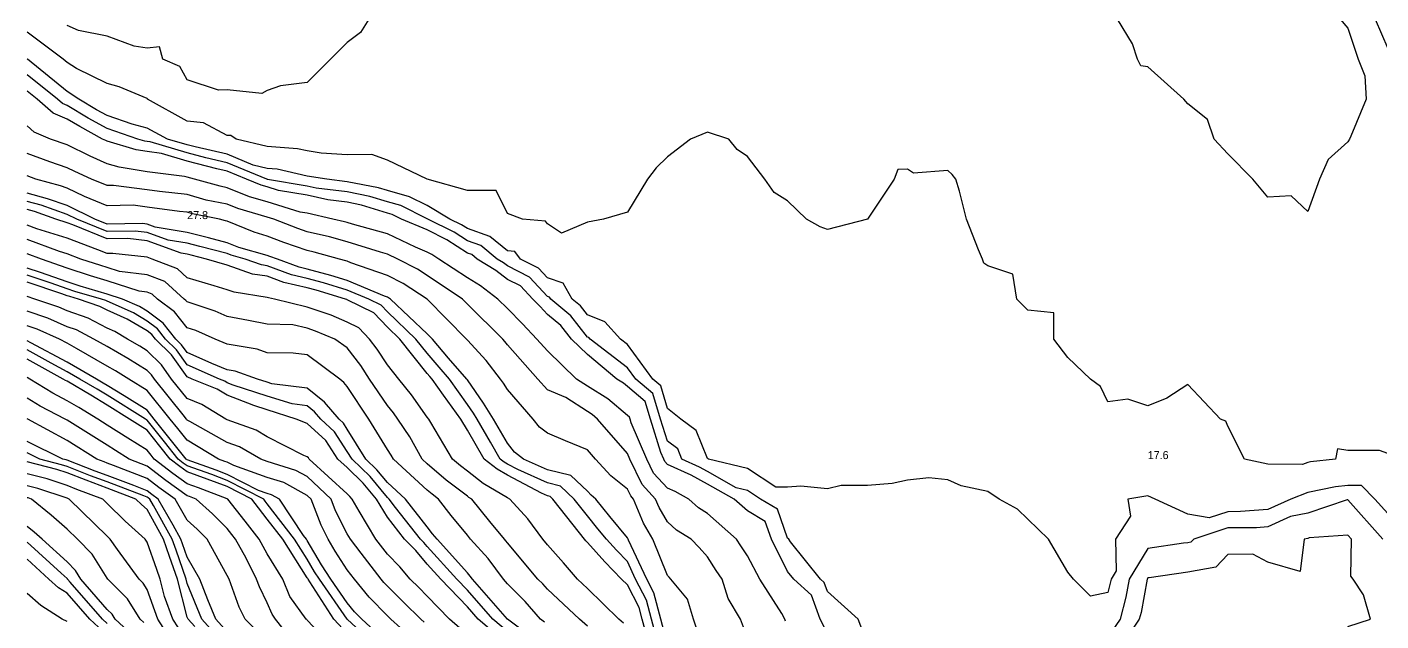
# Model space of a CAD drawing. Extents: x 0 to 335, y 0 to 561.
# Drawn here: x 0 to 169.1, y 344.8 to 419 of the extents above; entities that cross this region are included whole.
import ezdxf

# ---------------------------------------------------------------- set-up
doc = ezdxf.new("R2010")
doc.units = 0
for name, color, linetype in [('CONTOURS_MAJEURES', 3, 'CONTINUOUS'), ('CONTOURS_MINEURES', 8, 'CONTINUOUS'), ('POINTS_COTES', 7, 'CONTINUOUS')]:
    doc.layers.add(name, color=color, linetype=linetype)

msp = doc.modelspace()

# ---------------------------------------------------------------- linework, layer by layer
at = {"layer": 'CONTOURS_MAJEURES'}
for points in [[(104.996, 341.894), (103.814, 345.002), (100.004, 348.452), (99.588, 349.583), (99.131, 349.998), (95.358, 354.638), (95.162, 354.995), (95.001, 355.114), (93.746, 358.747), (91.61, 360.002), (89.998, 361.073), (88.584, 361.414), (84.995, 363.448), (83.988, 363.991), (81.806, 364.999), (81.285, 366.282), (80.003, 367.237), (79.126, 369.995), (78.188, 373.186), (76.03, 375.003), (75, 376.405), (70.338, 379.999), (70.177, 380.179), (69.997, 380.25), (67.916, 382.914), (65.409, 384.995), (65.262, 385.253), (65.004, 385.343), (62.76, 387.756), (60.001, 389.146), (59.513, 389.515), (58.726, 390.003), (56.689, 391.691), (54.998, 392.279), (53.349, 393.352), (50.051, 394.999), (49.995, 395.032), (46.689, 396.687), (45.003, 397.153), (42.834, 397.83), (40, 398.39), (36.115, 398.879), (34.997, 399.133), (30.046, 399.955), (30.005, 399.967), (29.983, 399.974), (29.929, 399.996), (25.002, 402.047), (22.344, 402.656), (19.999, 403.267), (15.354, 404.644), (14.996, 404.689), (14.726, 404.732), (13.819, 405.003), (10.004, 406.321), (7.623, 407.622), (5.001, 409.192), (4.43, 409.43), (3.788, 409.999), (-0.002, 413.034)], [(79.068, 340.929), (78.011, 345.002), (77.359, 347.358), (76.022, 349.998), (75, 352.186), (73.626, 353.623), (72.374, 354.995), (71.3, 356.3), (69.997, 357.924), (68.359, 360.002), (66.638, 361.637), (65.004, 362.03), (61.304, 363.698), (60.001, 364.379), (59.613, 364.611), (59.11, 364.999), (57.885, 367.113), (56.224, 369.995), (55.749, 370.746), (54.998, 371.838), (52.758, 375.003), (51.466, 376.471), (49.995, 378.224), (48.581, 379.999), (45.003, 383.413), (44.236, 384.23), (42.672, 384.995), (40, 386.127), (37.044, 387.044), (34.997, 387.592), (33.025, 388.025), (30.005, 389.162), (29.277, 389.274), (27.245, 390.003), (25.497, 390.498), (25.002, 390.703), (21.562, 391.564), (19.999, 391.977), (17.628, 392.37), (14.996, 393.334), (13.496, 393.498), (10.004, 393.453), (6.218, 394.999), (5.001, 395.591), (1.741, 396.74), (-0.002, 397.21)], [(60.001, 343.442), (58.169, 345.002), (54.998, 348.604), (53.668, 349.998), (49.995, 354.07), (49.572, 354.571), (49.157, 354.995), (46.039, 358.963), (45.229, 360.002), (45.003, 360.207), (42.841, 362.839), (40.598, 364.999), (40, 365.97), (38.416, 368.413), (36.703, 369.995), (35.912, 370.911), (34.997, 371.657), (33.106, 371.892), (30.005, 372.871), (25.746, 374.258), (25.002, 374.552), (24.722, 374.723), (24.022, 375.003), (19.999, 376.799), (18.67, 378.672), (17.307, 379.999), (16.289, 381.291), (14.996, 382.255), (13.28, 383.278), (10.004, 384.726), (9.828, 384.82), (9.314, 384.995), (5.969, 385.965), (5.001, 386.282), (3, 386.998), (-0.002, 387.994)], [(45.003, 340.332), (40, 345.002), (36.514, 349.998), (35.917, 350.917), (34.997, 352.497), (33.412, 354.995), (30.005, 359.424), (29.755, 359.752), (29.558, 360.002), (25.002, 362.326), (23.062, 363.062), (19.999, 364.161), (19.51, 364.51), (18.878, 364.999), (17.158, 367.157), (14.996, 369.857), (14.911, 369.91), (14.779, 369.995), (10.004, 372.972), (8.743, 373.741), (6.593, 375.003), (5.001, 375.921), (3.025, 376.975), (-0.002, 378.644)], [(25.002, 341.442), (21.84, 345.002), (19.999, 349.453), (19.858, 349.998), (18.613, 353.611), (18.128, 354.995), (15.801, 359.196), (15.342, 360.002), (15.14, 360.146), (14.996, 360.258), (14.58, 360.419), (10.004, 362.147), (7.931, 362.928), (5.001, 364.064), (4.299, 364.298), (1.588, 364.999), (-0.002, 365.782)], [(169.372, 354.995), (165, 359.914), (164.904, 359.907), (159.997, 358.259), (157.818, 357.816), (155.004, 356.534), (153.578, 356.423), (150.001, 356.408), (145.731, 354.995), (145.374, 354.62), (144.998, 354.554), (144.481, 354.478), (139.995, 353.819), (137.657, 349.998), (137.252, 347.748), (136.539, 345.002), (135.003, 342.729)], [(10.004, 344.454), (9.404, 345.002), (5.367, 349.633), (5.051, 349.998), (5.032, 350.029), (5.001, 350.061), (4.25, 350.748), (-0.002, 354.629)]]:
    msp.add_lwpolyline(points, dxfattribs=at)
at = {"layer": 'CONTOURS_MINEURES'}
for points in [[(42.694, 420.003), (41.668, 418.334), (40, 417.082), (37.916, 414.996), (34.997, 412.081), (31.669, 411.665), (30.005, 411.059), (29.304, 410.699), (25.002, 411.159), (23.9, 411.1), (19.999, 412.413), (19.071, 414.069), (16.971, 414.996), (16.543, 416.545), (14.996, 416.349), (13.368, 416.629), (10.004, 417.877), (6.442, 418.561), (5.001, 419.196)], [(164.022, 420.003), (165, 418.883), (166.294, 414.996), (167.108, 412.89), (167.283, 409.999), (165.345, 405.348), (165.208, 405.003), (165, 404.662), (162.528, 402.469), (161.463, 399.996), (159.997, 395.951), (157.927, 397.924), (155.004, 397.756), (153.128, 399.996), (150.001, 403.156), (148.304, 405.003), (147.45, 407.452), (144.998, 409.405), (144.488, 409.999), (139.995, 414.033), (139.15, 414.15), (138.701, 414.996), (138.089, 416.908), (136.207, 420.003)], [(168.403, 420.003), (170.003, 416.323)], [(170.003, 365.712), (168.938, 366.062), (165, 366.062), (163.717, 366.28), (163.436, 364.999), (160.341, 364.655), (159.997, 364.587), (159.319, 364.32), (155.004, 364.374), (152.062, 364.999), (150.001, 369.113), (149.759, 369.753), (149.063, 369.995), (144.998, 374.335), (142.397, 372.599), (139.995, 371.664), (137.499, 372.499), (135.003, 372.141), (134.094, 374.092), (132.84, 375.003), (130, 377.693), (128.268, 379.999), (128.268, 383.266), (124.997, 383.613), (123.645, 384.995), (123.125, 388.125), (120.005, 389.168), (119.505, 389.502), (119.332, 390.003), (118.838, 391.169), (117.35, 394.999), (116.489, 398.51), (116.003, 399.996), (115.569, 400.563), (115.002, 401.076), (110.744, 400.741), (109.999, 401.247), (108.791, 401.204), (108.331, 399.996), (104.996, 394.999), (100.004, 393.691), (99.055, 394.052), (97.383, 394.999), (95.001, 397.27), (93.333, 398.33), (92.142, 399.996), (89.998, 402.812), (88.701, 403.705), (87.663, 405.003), (84.995, 405.872), (82.893, 405.003), (80.003, 402.8), (78.573, 401.426), (77.501, 399.996), (75, 395.881), (71.998, 394.999), (69.997, 394.615), (66.758, 393.244), (65.004, 394.419), (64.756, 394.751), (61.907, 394.999), (60.001, 395.713), (58.589, 398.585), (54.998, 398.585), (49.995, 399.996), (45.003, 402.366), (43.083, 403.081), (40, 403.028), (36.745, 403.253), (34.997, 403.523), (33.797, 403.799), (30.005, 404.093), (26.12, 405.003), (25.45, 405.451), (25.002, 405.464), (22.032, 407.033), (19.999, 407.247), (15.059, 409.999), (15.036, 410.04), (14.996, 410.058), (11.518, 411.515), (10.004, 411.945), (6.187, 413.811), (5.001, 414.578), (4.492, 414.996), (-0.002, 418.384)], [(170.003, 358.181), (168.358, 360.002), (166.702, 361.702), (165, 361.702), (163.468, 361.532), (159.997, 360.844), (157.857, 360.002), (155.004, 358.702), (151.569, 358.434), (150.001, 358.427), (147.651, 357.649), (144.998, 358.12), (140.919, 360.002), (139.995, 360.41), (137.499, 360.002), (137.856, 357.856), (135.954, 354.995), (136.048, 351.044), (135.408, 349.998), (135.346, 349.655), (135.003, 348.333), (132.859, 347.857), (130.715, 349.998), (130, 350.88), (127.585, 354.995), (124.997, 357.499), (123.728, 358.729), (121.431, 360.002), (120.005, 360.939), (116.67, 361.668), (115.002, 362.408), (112.667, 362.667), (109.999, 362.353), (108.047, 361.952), (104.996, 361.712), (101.712, 361.712), (100.004, 361.301), (96.638, 361.637), (95.001, 361.501), (93.525, 361.477), (89.998, 363.818), (85.109, 364.999), (84.995, 365.078), (83.575, 368.574), (81.667, 369.995), (80.003, 371.333), (79.169, 374.168), (78.177, 375.003), (75, 379.327), (74.128, 379.999), (72.178, 382.177), (69.997, 383.041), (69.14, 384.138), (68.108, 384.995), (66.977, 386.974), (65.004, 387.661), (63.876, 388.874), (61.636, 390.003), (60.937, 390.937), (60.001, 391.019), (57.823, 392.824), (54.998, 393.807), (54.276, 394.278), (52.83, 394.999), (49.995, 396.687), (47.791, 397.79), (45.003, 398.56), (43.908, 398.902), (40, 399.675), (37.448, 399.996), (34.997, 400.374), (31.243, 401.238), (30.005, 401.334), (28.259, 401.743), (25.002, 403.099), (20.98, 404.021), (19.999, 404.276), (17.548, 405.003), (14.996, 406.376), (13.133, 406.867), (10.004, 407.949), (8.677, 408.674), (6.462, 409.999), (5.001, 410.944), (0.064, 414.996), (-0.002, 415.046)], [(100.004, 343.22), (99.086, 345.002), (97.99, 347.987), (95.773, 349.998), (95.001, 350.948), (92.983, 354.995), (92.216, 357.215), (89.998, 358.519), (88.312, 360.002), (84.995, 361.882), (82.971, 362.974), (80.003, 364.344), (79.688, 364.685), (79.537, 364.999), (79.184, 365.816), (77.857, 369.995), (77.207, 372.204), (75, 374.062), (74.491, 374.494), (73.665, 375.003), (69.997, 378.056), (68.013, 379.999), (66.693, 381.689), (65.004, 383.091), (64.078, 384.07), (63.171, 384.995), (61.643, 386.638), (60.001, 387.465), (58.557, 388.557), (56.224, 390.003), (55.554, 390.558), (54.998, 390.752), (52.423, 392.427), (49.995, 393.639), (46.755, 394.999), (45.587, 395.584), (45.003, 395.745), (41.761, 396.758), (40, 397.106), (37.587, 397.409), (34.997, 397.997), (31.406, 398.593), (30.005, 399.025), (29.252, 399.243), (27.402, 399.996), (25.002, 400.995), (23.707, 401.292), (19.999, 402.257), (16.788, 403.21), (14.996, 403.434), (13.645, 403.648), (10.004, 404.736), (9.82, 404.819), (9.438, 405.003), (6.57, 406.57), (5.001, 407.51), (3.242, 408.243), (1.261, 409.999), (-0.002, 411.011)], [(94.735, 344.736), (94.649, 345.002), (94.286, 345.716), (91.528, 349.998), (89.998, 352.929), (89.151, 354.149), (88.615, 354.995), (84.995, 358.214), (83.892, 358.896), (82.673, 360.002), (80.938, 360.938), (80.003, 361.37), (78.259, 363.257), (77.422, 364.999), (75.465, 369.531), (75.317, 369.995), (75.245, 370.241), (75, 370.447), (72.537, 372.538), (69.997, 374.102), (68.615, 375.003), (65.004, 378.531), (63.69, 379.999), (61.898, 381.893), (60.001, 383.829), (58.823, 384.995), (56.644, 386.642), (54.998, 387.662), (51.452, 390.003), (50.57, 390.576), (49.995, 390.863), (48.514, 391.485), (45.003, 393.144), (40.632, 394.368), (40, 394.565), (39.66, 394.659), (38.199, 394.999), (34.997, 395.726), (34.127, 395.871), (30.005, 397.139), (27.789, 397.782), (25.002, 398.916), (24.101, 399.096), (20.93, 399.996), (19.999, 400.238), (19.655, 400.34), (14.996, 400.924), (11.484, 401.481), (10.004, 401.923), (7.884, 402.882), (5.001, 404.271), (2.943, 405.003), (0.865, 405.869), (-0.002, 406.639)], [(89.998, 342.665), (89.111, 345.002), (87.576, 347.579), (86.819, 349.998), (86.072, 351.075), (84.995, 352.774), (83.952, 353.951), (82.969, 354.995), (81.133, 356.129), (80.003, 357.156), (78.949, 358.948), (78.518, 360.002), (76.829, 361.83), (75.306, 364.999), (75, 365.709), (71.274, 369.995), (70.583, 370.582), (69.997, 370.943), (67.298, 372.702), (65.004, 373.644), (63.795, 375.003), (60.001, 379.301), (59.694, 379.692), (59.413, 379.999), (54.998, 384.368), (54.381, 384.995), (49.995, 387.952), (48.756, 388.76), (46.311, 390.003), (45.003, 390.621), (44.143, 390.862), (40, 392.151), (37.768, 392.77), (34.997, 393.415), (33.81, 393.811), (30.832, 394.999), (30.005, 395.254), (26.326, 396.321), (25.002, 396.86), (22.385, 397.382), (19.999, 398.059), (16.556, 398.437), (14.996, 398.642), (10.786, 399.213), (10.004, 399.199), (8.046, 399.996), (5.949, 400.945), (5.001, 401.402), (2.822, 402.177), (-0.002, 403.217)], [(84.846, 340.144), (83.248, 345.002), (82.499, 347.5), (80.424, 349.998), (80.226, 350.222), (80.003, 350.46), (78.175, 354.995), (76.999, 356.996), (75.769, 360.002), (75.4, 360.402), (75, 361.235), (72.913, 362.915), (71.002, 364.999), (69.997, 366.173), (67.277, 367.273), (65.004, 368.246), (64.016, 369.008), (63.234, 369.995), (60.001, 373.71), (59.501, 374.502), (59.157, 375.003), (57.328, 377.329), (54.998, 379.875), (54.94, 379.941), (54.892, 379.999), (49.995, 384.974), (49.973, 384.995), (46.961, 386.959), (45.003, 387.954), (40.459, 389.544), (40, 389.738), (39.798, 389.801), (39.043, 390.003), (35.877, 390.881), (34.997, 391.086), (32.065, 392.064), (30.005, 392.886), (28.356, 393.353), (25.002, 394.743), (24.797, 394.795), (24.022, 394.999), (20.668, 395.668), (19.999, 395.858), (19.033, 395.964), (14.996, 396.493), (13.27, 396.727), (10.004, 396.669), (7.181, 397.818), (5.001, 398.878), (4.174, 399.17), (1.105, 399.996), (-0.002, 400.404)], [(80.003, 341.844), (79.182, 345.002), (78.277, 348.275), (77.404, 349.998), (75.129, 354.865), (75.077, 354.995), (75.048, 355.044), (75, 355.163), (72.816, 357.817), (71.063, 360.002), (70.472, 360.478), (69.997, 360.996), (67.945, 362.945), (65.004, 363.652), (62.017, 364.999), (60.88, 365.876), (60.001, 366.983), (58.266, 369.995), (57, 371.998), (54.998, 374.91), (54.933, 375.003), (52.624, 377.628), (50.634, 379.999), (49.995, 380.648), (45.413, 384.995), (45.165, 385.157), (45.003, 385.24), (44.628, 385.371), (40, 387.331), (37.962, 387.963), (34.997, 388.757), (33.978, 388.98), (31.262, 390.003), (30.319, 390.317), (30.005, 390.443), (26.45, 391.449), (25.002, 392.05), (22.641, 392.641), (19.999, 393.338), (15.993, 394.003), (14.996, 394.368), (14.428, 394.431), (10.004, 394.374), (8.471, 394.999), (5.001, 396.687), (2.552, 397.55), (-0.002, 398.238)], [(77.485, 342.514), (76.839, 345.002), (76.441, 346.441), (75, 349.289), (74.265, 349.998), (72.18, 352.179), (69.997, 354.571), (69.802, 354.8), (69.629, 354.995), (68.205, 356.792), (65.675, 360.002), (65.331, 360.329), (65.004, 360.408), (64.264, 360.741), (60.001, 362.972), (58.731, 363.73), (57.085, 364.999), (54.998, 368.597), (54.195, 369.995), (52.012, 372.985), (50.583, 375.003), (50.308, 375.315), (49.995, 375.687), (46.559, 379.999), (45.003, 381.484), (43.301, 383.296), (40, 384.912), (39.941, 384.936), (39.767, 384.995), (36.126, 386.125), (34.997, 386.428), (32.072, 387.069), (30.005, 387.847), (28.14, 388.136), (25.002, 389.261), (22.42, 390.003), (20.484, 390.487), (19.999, 390.615), (19.263, 390.738), (14.996, 392.299), (12.565, 392.566), (10.004, 392.533), (5.718, 394.283), (5.001, 394.55), (3.571, 394.999), (0.93, 395.93), (-0.002, 396.181)], [(74.502, 344.504), (73.94, 345.002), (69.997, 348.827), (68.742, 349.998), (67.029, 352.025), (65.004, 354.289), (64.421, 354.995), (62.552, 357.548), (60.297, 360.002), (60.001, 360.157), (56.966, 361.967), (54.998, 363.484), (54.139, 364.141), (53.139, 364.999), (50.42, 369.571), (50.176, 369.995), (49.995, 370.243), (48.037, 373.038), (46.427, 375.003), (45.003, 376.798), (43.742, 378.74), (42.774, 379.999), (41.431, 381.428), (40, 382.128), (37.975, 382.973), (34.997, 383.983), (30.908, 384.995), (30.167, 385.158), (30.005, 385.219), (25.866, 385.86), (25.002, 386.17), (23.356, 386.643), (19.999, 387.672), (18.776, 388.779), (15.618, 390.003), (14.996, 390.23), (10.702, 390.702), (10.004, 390.693), (8.835, 391.17), (5.001, 392.599), (1.209, 393.789), (-0.002, 394.241)], [(69.997, 344.127), (68.993, 345.002), (65.004, 348.732), (64.409, 349.404), (63.819, 349.998), (60.001, 354.526), (59.802, 354.795), (59.621, 354.995), (57.805, 357.193), (55.541, 360.002), (55.201, 360.205), (54.998, 360.361), (52.368, 362.372), (49.995, 364.407), (49.349, 364.999), (47.793, 367.791), (46.314, 369.995), (45.773, 370.767), (45.003, 371.706), (42.789, 375.003), (41.692, 376.692), (40, 378.891), (38.433, 379.999), (36.01, 381.01), (34.997, 381.353), (33.199, 381.798), (30.005, 381.853), (27.676, 382.325), (25.002, 382.829), (23.496, 383.492), (19.999, 384.641), (19.843, 384.839), (19.633, 384.995), (17.198, 387.199), (14.996, 388.052), (11.548, 388.453), (10.004, 388.961), (9.197, 389.195), (6.729, 390.003), (5.001, 390.647), (4.06, 390.942), (-0.002, 392.456)], [(64.639, 344.637), (64.153, 345.002), (62.205, 347.203), (60.001, 349.424), (59.499, 349.998), (57.583, 352.58), (55.399, 354.995), (54.998, 355.48), (52.963, 357.965), (51.384, 360.002), (50.597, 360.604), (49.995, 361.12), (45.757, 364.999), (45.487, 365.483), (45.003, 366.205), (42.702, 369.995), (40, 374.08), (39.573, 374.575), (39.048, 375.003), (34.997, 378.029), (33.23, 378.23), (30.005, 378.29), (28.737, 378.733), (25.002, 379.384), (23.493, 379.999), (21.068, 381.066), (19.999, 381.417), (18.421, 383.42), (16.309, 384.995), (15.619, 385.619), (14.996, 385.861), (14.02, 385.975), (10.004, 387.295), (7.906, 387.903), (5.001, 388.854), (1.793, 390.003), (-0.002, 390.672)], [(62.859, 342.855), (60.001, 345.002), (55.636, 349.998), (55.364, 350.364), (54.998, 350.769), (51.209, 354.995), (50.662, 355.662), (49.995, 356.523), (47.284, 360.002), (45.003, 362.064), (43.679, 363.676), (42.305, 364.999), (40, 368.746), (39.509, 369.504), (38.977, 369.995), (37.133, 372.132), (34.997, 373.873), (30.585, 374.421), (30.005, 374.604), (28.781, 375.003), (25.98, 375.98), (25.002, 376.151), (23.061, 376.941), (19.999, 378.308), (19.297, 379.298), (18.577, 379.999), (17, 382), (14.996, 383.495), (14.056, 384.055), (11.93, 384.995), (10.004, 385.629), (6.615, 386.611), (5.001, 387.139), (1.665, 388.334), (-0.002, 388.887)], [(60.001, 341.882), (56.336, 345.002), (54.998, 346.522), (51.683, 349.998), (49.995, 351.869), (48.563, 353.561), (47.16, 354.995), (45.003, 357.74), (43.646, 360.002), (42.003, 362.002), (40, 363.93), (38.83, 364.999), (37.324, 367.322), (34.997, 369.47), (33.626, 369.995), (30.005, 371.139), (28.312, 371.69), (25.002, 372.996), (23.758, 373.758), (20.641, 375.003), (19.999, 375.289), (18.043, 378.045), (16.037, 379.999), (15.579, 380.581), (14.996, 381.016), (12.504, 382.501), (10.004, 383.606), (9.094, 384.087), (6.438, 384.995), (5.323, 385.318), (5.001, 385.424), (4.334, 385.663), (-0.002, 387.102)], [(54.998, 343.021), (52.753, 345.002), (49.995, 347.878), (48.928, 348.93), (47.853, 349.998), (46.546, 351.543), (45.003, 353.119), (43.551, 354.995), (41.49, 358.511), (40.595, 360.002), (40.327, 360.329), (40, 360.643), (35.231, 364.999), (35.139, 365.14), (34.997, 365.272), (34.556, 365.441), (30.005, 367.8), (28.614, 368.606), (25.002, 369.897), (24.824, 369.995), (21.83, 371.828), (19.999, 372.56), (18.06, 375.003), (16.789, 376.793), (14.996, 378.54), (14.094, 379.096), (12.541, 379.999), (10.951, 380.947), (10.004, 381.366), (7.627, 382.622), (5.001, 383.52), (3.975, 383.971), (0.966, 384.995), (-0.002, 385.317)], [(49.606, 344.611), (49.173, 345.002), (47.072, 347.073), (45.003, 349.129), (44.573, 349.569), (44.222, 349.998), (41.737, 353.26), (40.395, 354.995), (40, 355.668), (38.546, 358.547), (37.986, 360.002), (34.997, 362.805), (33.576, 363.577), (30.005, 364.708), (29.185, 364.999), (26.538, 366.533), (25.002, 367.082), (20.316, 369.679), (19.999, 369.87), (19.943, 369.939), (19.899, 369.995), (19.478, 370.517), (15.917, 375.003), (15.535, 375.541), (14.996, 376.066), (12.565, 377.566), (10.004, 379.055), (8.35, 379.999), (6.16, 381.156), (5.001, 381.553), (2.609, 382.606), (-0.002, 383.495)], [(47.836, 342.836), (45.433, 345.002), (45.217, 345.216), (45.003, 345.428), (42.744, 347.742), (40.898, 349.998), (40, 351.177), (38.496, 353.492), (37.621, 354.995), (36.74, 356.739), (35.485, 360.002), (34.997, 360.46), (32.057, 362.056), (30.005, 362.706), (25.81, 364.192), (25.002, 364.604), (24.715, 364.713), (23.918, 364.999), (19.999, 367.359), (18.829, 368.827), (17.893, 369.995), (14.996, 373.586), (12.71, 375.003), (11.036, 376.035), (10.004, 376.636), (6.188, 378.813), (5.001, 379.498), (4.063, 379.999), (1.242, 381.241), (-0.002, 381.664)], [(45.003, 342.018), (41.806, 345.002), (40.915, 345.915), (40, 347.033), (37.931, 349.998), (36.777, 351.775), (34.997, 354.831), (34.893, 354.995), (34.543, 355.45), (31.518, 360.002), (30.537, 360.535), (30.005, 360.703), (28.917, 361.088), (25.002, 363.085), (23.613, 363.612), (19.999, 364.909), (19.946, 364.946), (19.879, 364.999), (17.715, 367.714), (15.888, 369.995), (14.996, 371.101), (12.111, 372.889), (10.004, 374.203), (9.507, 374.506), (8.66, 375.003), (5.001, 377.113), (0.46, 379.538), (-0.002, 379.792)], [(40, 343.22), (38.298, 345.002), (35.324, 349.672), (35.096, 349.998), (35.057, 350.058), (34.997, 350.162), (31.931, 354.995), (30.005, 357.499), (28.921, 358.917), (28.069, 360.002), (25.002, 361.566), (22.511, 362.511), (19.999, 363.413), (19.073, 364.074), (17.878, 364.999), (16.6, 366.601), (14.996, 368.605), (14.141, 369.139), (12.806, 369.995), (10.004, 371.742), (7.98, 372.977), (5.001, 374.724), (4.817, 374.819), (4.521, 375.003), (-0.002, 377.495)], [(39.597, 339.995), (34.997, 344.867), (34.932, 344.937), (34.882, 345.002), (32.842, 347.841), (31.938, 349.998), (30.005, 353.173), (28.975, 354.995), (27.253, 357.248), (25.091, 360.002), (25.002, 360.048), (21.409, 361.411), (19.999, 361.917), (18.199, 363.201), (15.876, 364.999), (15.486, 365.488), (14.996, 366.101), (12.6, 367.597), (10.004, 369.261), (8.834, 369.995), (6.452, 371.448), (5.001, 372.299), (3.221, 373.222), (0.352, 375.003), (-0.002, 375.198)], [(32.766, 342.764), (31.042, 345.002), (30.608, 345.606), (30.005, 347.046), (29.019, 349.014), (28.664, 349.998), (27.368, 352.632), (26.032, 354.995), (25.586, 355.579), (25.002, 356.323), (23.143, 358.141), (21.12, 360.002), (20.307, 360.31), (19.999, 360.421), (17.325, 362.328), (14.996, 364.131), (12.75, 364.999), (11.059, 366.055), (10.004, 366.732), (5.341, 369.655), (5.001, 369.868), (4.767, 369.995), (1.625, 371.624), (-0.002, 372.635)], [(28.6, 343.596), (27.238, 345.002), (26.493, 346.491), (25.225, 349.998), (25.002, 350.453), (22.481, 354.995), (21.226, 356.223), (19.999, 357.351), (18.489, 360.002), (16.451, 361.455), (14.996, 362.582), (10.798, 364.204), (10.004, 364.504), (9.644, 364.639), (8.717, 364.999), (5.001, 367.318), (0.091, 369.995), (0.03, 370.027), (-0.002, 370.047)], [(25.002, 343.398), (23.577, 345.002), (22.574, 347.426), (21.587, 349.998), (19.999, 352.732), (19.419, 354.415), (19.216, 354.995), (18.242, 356.754), (16.391, 360.002), (15.577, 360.583), (14.996, 361.033), (13.319, 361.68), (10.004, 362.933), (8.502, 363.499), (5.001, 364.856), (4.894, 364.892), (4.48, 364.999), (-0.002, 367.205)], [(20.937, 344.063), (20.103, 345.002), (19.999, 345.254), (18.775, 349.998), (17.808, 352.806), (17.041, 354.995), (14.996, 358.687), (14.306, 359.31), (13.602, 360.002), (10.004, 361.361), (7.359, 362.358), (5.001, 363.272), (3.704, 363.704), (-0.002, 364.662)], [(18.9, 343.902), (18.202, 345.002), (17.169, 347.828), (16.609, 349.998), (16.196, 351.197), (14.996, 354.622), (14.735, 354.995), (12.248, 357.246), (10.004, 359.45), (9.441, 360.002), (6.217, 361.217), (5.001, 361.689), (2.514, 362.515), (-0.002, 363.166)], [(17.767, 342.768), (16.349, 345.002), (14.996, 348.705), (14.5, 349.502), (13.997, 349.998), (11.306, 353.691), (10.394, 354.995), (10.189, 355.181), (10.004, 355.363), (5.272, 360.002), (5.075, 360.076), (5.001, 360.105), (1.324, 361.327), (-0.002, 361.67)], [(14.589, 344.594), (14.143, 345.002), (12.553, 347.554), (10.082, 349.998), (10.004, 350.106), (8.126, 353.12), (6.287, 354.995), (5.001, 356.257), (3.01, 358.01), (0.546, 360.002), (0.135, 360.139), (-0.002, 360.174)], [(13.083, 343.084), (10.983, 345.002), (10.607, 345.606), (10.004, 346.203), (6.724, 349.998), (6.063, 351.059), (5.001, 352.143), (1.885, 354.995), (0.881, 355.879), (-0.002, 356.593)], [(165, 344.082), (167.814, 345.002), (166.957, 348.043), (165.652, 349.998), (165.36, 350.358), (165.433, 354.995), (165, 355.482), (160.14, 355.138), (159.997, 355.09), (159.529, 354.995), (159.026, 350.97), (155.004, 352.097), (153.12, 353.113), (150.001, 353.073), (148.501, 351.497), (144.998, 350.88), (140.168, 350.171), (139.995, 350.145), (139.906, 349.998), (139.157, 345.841), (138.939, 345.002), (136.717, 341.713)], [(10.004, 343.011), (7.826, 345.002), (5.001, 348.242), (3.922, 348.921), (2.712, 349.998), (-0.002, 352.475)], [(5.001, 344.693), (4.397, 345.002), (1.699, 346.701), (-0.002, 348.214)]]:
    msp.add_lwpolyline(points, dxfattribs=at)

# ---------------------------------------------------------------- texts
at = {"layer": 'POINTS_COTES'}
for s, p in [('27.8', (19.999, 394.999)), ('17.6', (139.995, 364.999))]:
    msp.add_text(s, height=1, dxfattribs=at).set_placement(p)

doc.saveas('drawing.dxf')
